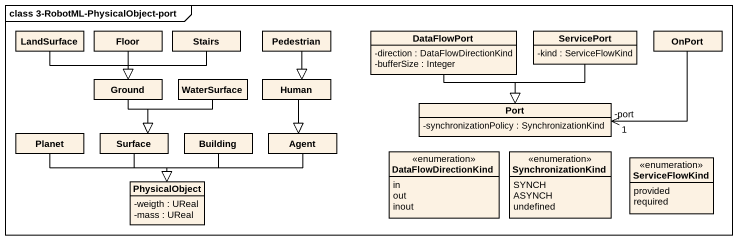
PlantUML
@startuml
mainframe class 3-RobotML-PhysicalObject-port
hide circle
hide empty members
skinparam classAttributeIconSize 0
class LandSurface
class Floor
class Stairs
class Pedestrian
class DataFlowPort {
  -direction : DataFlowDirectionKind
  -bufferSize : Integer
}
class ServicePort {
  -kind : ServiceFlowKind
}
class OnPort
class Ground
class WaterSurface
class Human
class "Port" as Port_ {
  -synchronizationPolicy : SynchronizationKind
}
class Planet
class Surface
class Building
class "Agent" as Agent_
enum DataFlowDirectionKind {
  in
  out
  inout
}
enum SynchronizationKind {
  SYNCH
  ASYNCH
  undefined
}
enum ServiceFlowKind {
  provided
  required
}
class PhysicalObject {
  -weigth : UReal
  -mass : UReal
}
LandSurface --|> Ground
Floor --|> Ground
Stairs --|> Ground
Pedestrian --|> Human
DataFlowPort --|> Port_
ServicePort --|> Port_
OnPort -left-> "-port\n1" Port_
Ground --|> Surface
WaterSurface --|> Surface
Human --|> Agent_
Planet -right-|> PhysicalObject
Surface --|> PhysicalObject
Building --|> PhysicalObject
Agent_ -left-|> PhysicalObject
@enduml
